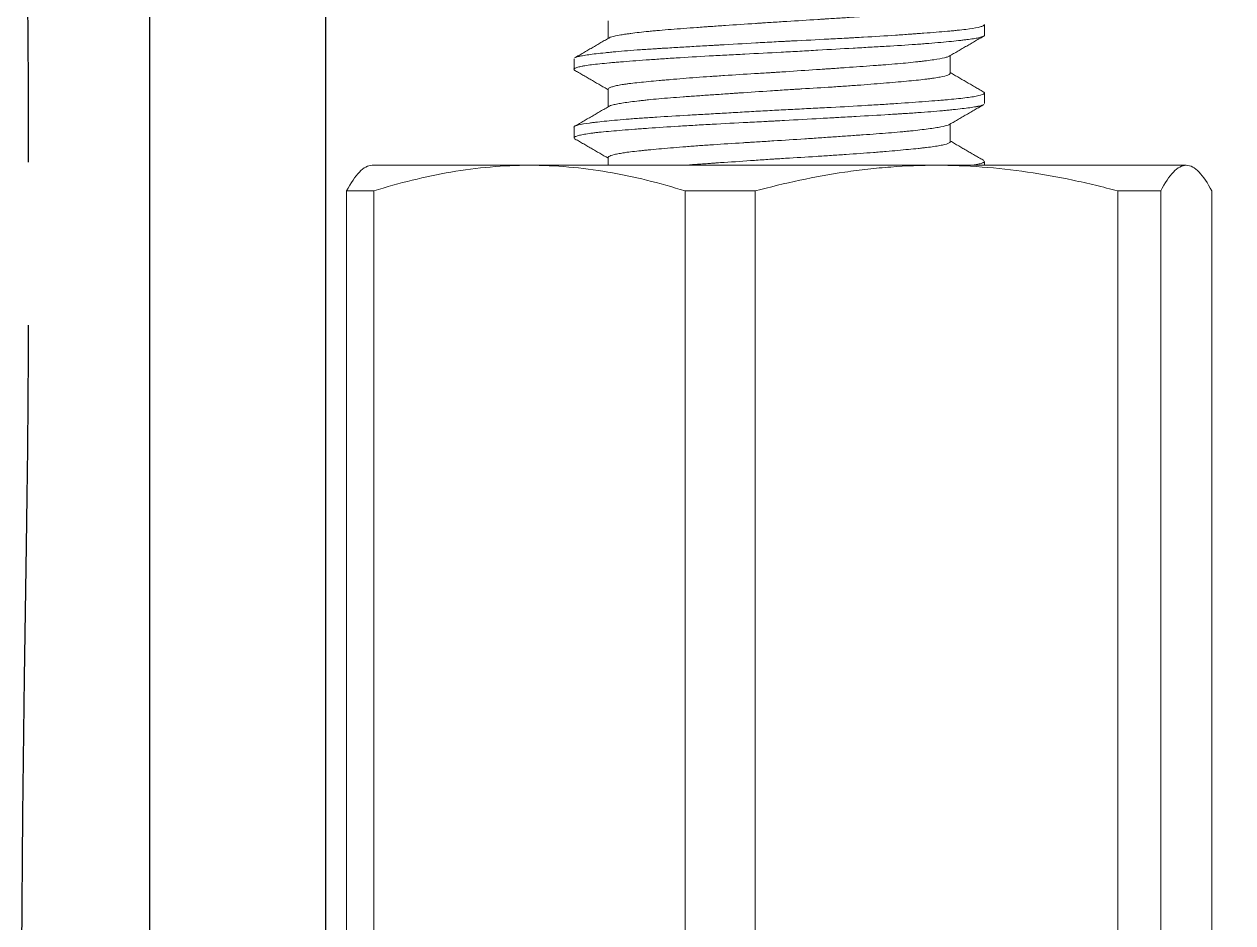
# Model space of a CAD drawing. Header units: millimetres. Extents: x 240 to 1080, y -29 to 565.
# Drawn here: x 375.44 to 393.1, y 162.47 to 175.6 of the extents above; entities that cross this region are included whole.
import ezdxf

# ---------------------------------------------------------------- set-up
doc = ezdxf.new("R2010")
doc.units = ezdxf.units.MM
doc.header["$LTSCALE"] = 0.75
doc.linetypes.add('CENTERX2', pattern=[101.6, 63.5, -12.7, 12.7, -12.7])
doc.layers.add('CENTER', color=1, linetype='CENTERX2')
doc.layers.add('DIM', color=3, linetype='Continuous')
doc.styles.get("Standard").update_dxf_attribs({"font": 'arial.ttf'})
doc.dimstyles.new('사본 ISO-25', dxfattribs={"dimtxt": 7, "dimasz": 7, "dimexe": 2.1, "dimexo": 2.1, "dimgap": 2, "dimtad": 1, "dimtih": 1, "dimtoh": 1, "dimdec": 1, "dimdsep": 46, "dimtxsty": 'Standard', "dimcen": 0, "dimclrd": 3, "dimclre": 3, "dimclrt": 4, "dimazin": 2, "dimtp": 0.1, "dimtm": 0.1, "dimtfac": 0.714286, "dimtdec": 1, "dimtmove": 0, "dimatfit": 3, "dimfxl": 1, "dimarcsym": 0})

msp = doc.modelspace()

# ---------------------------------------------------------------- linework, layer by layer
msp.add_line((377.273, 135.562), (377.273, 200.537))
at = {"color": 7, "linetype": 'Continuous', "lineweight": 18}
for p, q in [((383.973, 175.649), (383.973, 175.391)), ((389.473, 175.438), (389.473, 175.593)), ((383.473, 175.093), (383.473, 174.938)), ((388.973, 174.882), (388.973, 175.14)), ((383.973, 174.649), (383.973, 174.391)), ((389.473, 174.438), (389.473, 174.594)), ((383.473, 174.093), (383.473, 173.938)), ((388.973, 173.882), (388.973, 174.14)), ((392.421, 173.537), (380.524, 173.537)), ((383.973, 173.649), (383.973, 173.537)), ((389.473, 173.537), (389.473, 173.593)), ((380.15, 153.912), (380.15, 173.161)), ((380.546, 173.161), (380.15, 173.161)), ((380.546, 153.912), (380.546, 173.161)), ((386.122, 173.161), (385.097, 173.161)), ((385.097, 153.912), (385.097, 173.161)), ((386.122, 153.912), (386.122, 173.161)), ((392.048, 173.161), (391.42, 173.161)), ((391.42, 153.912), (391.42, 173.161)), ((392.048, 153.912), (392.048, 173.161)), ((392.795, 153.912), (392.795, 173.161))]:
    msp.add_line(p, q, dxfattribs=at)
for points, knots in [([(383.991, 175.401), (383.994, 175.403), (383.999, 175.405), (384.027, 175.416), (384.065, 175.425), (384.14, 175.439), (384.169, 175.444), (384.217, 175.452), (384.233, 175.454), (384.268, 175.459), (384.287, 175.461), (384.381, 175.474), (384.468, 175.484), (384.591, 175.496), (384.616, 175.499), (384.668, 175.504), (384.695, 175.506), (384.777, 175.514), (384.834, 175.518), (385.01, 175.532), (385.135, 175.541), (385.302, 175.553), (385.335, 175.556), (385.387, 175.559), (385.404, 175.56), (385.439, 175.563), (385.456, 175.564), (385.544, 175.57), (385.615, 175.575), (385.83, 175.59), (385.977, 175.6), (386.147, 175.611), (386.166, 175.612), (386.204, 175.615), (386.223, 175.616), (386.281, 175.62), (386.319, 175.622), (386.432, 175.63), (386.508, 175.635), (386.735, 175.649), (386.885, 175.658), (387.053, 175.669), (387.071, 175.67), (387.109, 175.672), (387.164, 175.676), (387.218, 175.679), (387.326, 175.686), (387.468, 175.696), (387.604, 175.705), (387.704, 175.713), (387.737, 175.715), (387.802, 175.72), (387.834, 175.723), (387.993, 175.735), (388.11, 175.745), (388.273, 175.76), (388.325, 175.765), (388.399, 175.772), (388.423, 175.774), (388.47, 175.779), (388.493, 175.781), (388.602, 175.793), (388.678, 175.802), (388.773, 175.816), (388.802, 175.821), (388.841, 175.829), (388.853, 175.831), (388.875, 175.836), (388.885, 175.839), (388.932, 175.851), (388.956, 175.861), (388.969, 175.874), (388.972, 175.877), (388.973, 175.881), (388.973, 175.882), (388.973, 175.882), (388.973, 175.882)], [0, 0, 0, 0, 0.012066, 0.012066, 0.072394, 0.072394, 0.102558, 0.102558, 0.11764, 0.11764, 0.132722, 0.132722, 0.193051, 0.193051, 0.208133, 0.208133, 0.223215, 0.223215, 0.253379, 0.253379, 0.313707, 0.313707, 0.328789, 0.328789, 0.33633, 0.33633, 0.343871, 0.343871, 0.374035, 0.374035, 0.434364, 0.434364, 0.441905, 0.441905, 0.449446, 0.449446, 0.464528, 0.464528, 0.494692, 0.494692, 0.55502, 0.55502, 0.562561, 0.562561, 0.570102, 0.585184, 0.585184, 0.615348, 0.645512, 0.645512, 0.660594, 0.660594, 0.675676, 0.675676, 0.736005, 0.736005, 0.766169, 0.766169, 0.781251, 0.781251, 0.796333, 0.796333, 0.856661, 0.856661, 0.886825, 0.886825, 0.901907, 0.901907, 0.916989, 0.916989, 0.977318, 0.977318, 0.9924, 0.999941, 0.999941, 1, 1, 1, 1]), ([(389.472, 175.436), (389.472, 175.435), (389.472, 175.433), (389.467, 175.427), (389.46, 175.422), (389.445, 175.416), (389.442, 175.415), (389.436, 175.413), (389.425, 175.41), (389.412, 175.406), (389.383, 175.399), (389.336, 175.39), (389.275, 175.381), (389.223, 175.374), (389.196, 175.371), (389.167, 175.367), (389.146, 175.365), (389.136, 175.363), (389.083, 175.357), (388.992, 175.347), (388.837, 175.332), (388.721, 175.323), (388.629, 175.315), (388.597, 175.313), (388.533, 175.308), (388.5, 175.306), (388.331, 175.294), (388.188, 175.285), (387.959, 175.272), (387.881, 175.267), (387.76, 175.26), (387.719, 175.258), (387.637, 175.253), (387.595, 175.251), (387.386, 175.239), (387.214, 175.229), (386.951, 175.214), (386.862, 175.209), (386.728, 175.201), (386.683, 175.199), (386.593, 175.194), (386.548, 175.191), (386.324, 175.179), (386.146, 175.17), (385.882, 175.157), (385.794, 175.152), (385.619, 175.143), (385.534, 175.139), (385.281, 175.125), (385.12, 175.115), (384.926, 175.103), (384.888, 175.1), (384.812, 175.096), (384.775, 175.093), (384.665, 175.085), (384.594, 175.081), (384.458, 175.071), (384.393, 175.066), (384.268, 175.056), (384.208, 175.052), (384.123, 175.045), (384.095, 175.043), (384.055, 175.039), (384.041, 175.038), (384.015, 175.036), (383.951, 175.03), (383.893, 175.024), (383.763, 175.011), (383.69, 175.001), (383.625, 174.99), (383.618, 174.989), (383.604, 174.987), (383.598, 174.985), (383.579, 174.982), (383.568, 174.979), (383.536, 174.972), (383.502, 174.962), (383.483, 174.952), (383.472, 174.942), (383.471, 174.937), (383.475, 174.931), (383.476, 174.93), (383.478, 174.928), (383.481, 174.926), (383.484, 174.923), (383.487, 174.922)], [0, 0, 0, 0, 0.009972, 0.009972, 0.037676, 0.037676, 0.044602, 0.044602, 0.051528, 0.06538, 0.06538, 0.093084, 0.120788, 0.120788, 0.13464, 0.141566, 0.141566, 0.148492, 0.148492, 0.176196, 0.2039, 0.231604, 0.231604, 0.245456, 0.245456, 0.259308, 0.259308, 0.314715, 0.314715, 0.342419, 0.342419, 0.356271, 0.356271, 0.370123, 0.370123, 0.425531, 0.425531, 0.453235, 0.453235, 0.467087, 0.467087, 0.480939, 0.480939, 0.536347, 0.536347, 0.56405, 0.56405, 0.591754, 0.591754, 0.647162, 0.647162, 0.661014, 0.661014, 0.674866, 0.674866, 0.70257, 0.70257, 0.730274, 0.730274, 0.757978, 0.757978, 0.77183, 0.77183, 0.778756, 0.778756, 0.785682, 0.813386, 0.813386, 0.868793, 0.868793, 0.875719, 0.875719, 0.882645, 0.882645, 0.896497, 0.896497, 0.924201, 0.951905, 0.951905, 0.979609, 0.979609, 0.986535, 0.986535, 0.993461, 1, 1, 1, 1]), ([(383.488, 175.11), (383.499, 175.115), (383.513, 175.12), (383.542, 175.127), (383.552, 175.129), (383.574, 175.134), (383.586, 175.136), (383.625, 175.143), (383.655, 175.148), (383.754, 175.162), (383.835, 175.171), (383.955, 175.184), (383.98, 175.186), (384.031, 175.191), (384.058, 175.194), (384.139, 175.201), (384.196, 175.206), (384.316, 175.216), (384.379, 175.221), (384.511, 175.23), (384.58, 175.234), (384.67, 175.24), (384.688, 175.241), (384.724, 175.244), (384.779, 175.247), (384.835, 175.25), (384.949, 175.257), (385.104, 175.266), (385.267, 175.276), (385.391, 175.283), (385.454, 175.286), (385.539, 175.291), (385.583, 175.294), (385.777, 175.305), (385.952, 175.315), (386.218, 175.33), (386.307, 175.335), (386.441, 175.342), (386.486, 175.345), (386.554, 175.348), (386.577, 175.349), (386.622, 175.352), (386.644, 175.353), (386.846, 175.363), (387.023, 175.372), (387.283, 175.386), (387.368, 175.39), (387.475, 175.396), (387.496, 175.397), (387.538, 175.399), (387.559, 175.401), (387.622, 175.404), (387.664, 175.407), (387.868, 175.418), (388.024, 175.428), (388.245, 175.443), (388.316, 175.448), (388.403, 175.454), (388.42, 175.456), (388.454, 175.458), (388.505, 175.462), (388.554, 175.465), (388.713, 175.477), (388.828, 175.486), (388.956, 175.498), (388.993, 175.501), (389.029, 175.504), (389.052, 175.507), (389.064, 175.508), (389.12, 175.514), (389.161, 175.518), (389.273, 175.532), (389.333, 175.542), (389.389, 175.554), (389.399, 175.557), (389.418, 175.562), (389.426, 175.564), (389.448, 175.572), (389.458, 175.577), (389.47, 175.586), (389.473, 175.59), (389.473, 175.594)], [0, 0, 0, 0, 0.032547, 0.032547, 0.047287, 0.047287, 0.062028, 0.062028, 0.091509, 0.091509, 0.150471, 0.150471, 0.165211, 0.165211, 0.179952, 0.179952, 0.209433, 0.209433, 0.238914, 0.238914, 0.268395, 0.268395, 0.275766, 0.275766, 0.283136, 0.297876, 0.297876, 0.327357, 0.356839, 0.356839, 0.371579, 0.378949, 0.38632, 0.38632, 0.445282, 0.445282, 0.474763, 0.474763, 0.489503, 0.489503, 0.496874, 0.496874, 0.504244, 0.504244, 0.563206, 0.563206, 0.592687, 0.592687, 0.600058, 0.600058, 0.607428, 0.607428, 0.622168, 0.622168, 0.681131, 0.681131, 0.710612, 0.710612, 0.717982, 0.717982, 0.725352, 0.740093, 0.740093, 0.799055, 0.799055, 0.813796, 0.821166, 0.821166, 0.828536, 0.828536, 0.858017, 0.858017, 0.916979, 0.916979, 0.93172, 0.93172, 0.94646, 0.94646, 0.975942, 0.975942, 1, 1, 1, 1]), ([(388.96, 175.133), (388.954, 175.129), (388.946, 175.126), (388.923, 175.118), (388.907, 175.113), (388.847, 175.099), (388.795, 175.089), (388.698, 175.075), (388.663, 175.07), (388.605, 175.063), (388.585, 175.06), (388.543, 175.055), (388.521, 175.053), (388.41, 175.04), (388.311, 175.03), (388.148, 175.016), (388.091, 175.011), (388.002, 175.004), (387.972, 175.002), (387.91, 174.997), (387.878, 174.995), (387.72, 174.983), (387.587, 174.974), (387.379, 174.96), (387.308, 174.955), (387.217, 174.948), (387.199, 174.947), (387.163, 174.945), (387.108, 174.941), (387.053, 174.937), (386.868, 174.925), (386.719, 174.915), (386.53, 174.902), (386.473, 174.899), (386.416, 174.895), (386.378, 174.893), (386.359, 174.891), (386.264, 174.886), (386.188, 174.881), (385.964, 174.867), (385.818, 174.858), (385.638, 174.846), (385.603, 174.844), (385.549, 174.84), (385.532, 174.839), (385.496, 174.837), (385.479, 174.835), (385.392, 174.829), (385.325, 174.825), (385.127, 174.81), (385.002, 174.8), (384.856, 174.787), (384.827, 174.785), (384.77, 174.78), (384.742, 174.777), (384.662, 174.77), (384.61, 174.765), (384.465, 174.751), (384.378, 174.742), (384.283, 174.731), (384.265, 174.728), (384.231, 174.723), (384.214, 174.721), (384.167, 174.714), (384.111, 174.704), (384.067, 174.694), (384.039, 174.687), (384.031, 174.684), (384.016, 174.679), (384.009, 174.677), (383.982, 174.665), (383.972, 174.657), (383.973, 174.648)], [0, 0, 0, 0, 0.023616, 0.023616, 0.053435, 0.053435, 0.113072, 0.113072, 0.142891, 0.142891, 0.1578, 0.1578, 0.172709, 0.172709, 0.232347, 0.232347, 0.262166, 0.262166, 0.277075, 0.277075, 0.291984, 0.291984, 0.351622, 0.351622, 0.38144, 0.38144, 0.388895, 0.388895, 0.39635, 0.411259, 0.411259, 0.470896, 0.470896, 0.485806, 0.493261, 0.493261, 0.500715, 0.500715, 0.530534, 0.530534, 0.590171, 0.590171, 0.605081, 0.605081, 0.612535, 0.612535, 0.61999, 0.61999, 0.649809, 0.649809, 0.709446, 0.709446, 0.724356, 0.724356, 0.739265, 0.739265, 0.769084, 0.769084, 0.828721, 0.828721, 0.84363, 0.84363, 0.85854, 0.85854, 0.888358, 0.918177, 0.918177, 0.933086, 0.933086, 0.947996, 0.947996, 1, 1, 1, 1]), ([(383.984, 174.397), (383.995, 174.405), (384.016, 174.412), (384.056, 174.422), (384.066, 174.425), (384.088, 174.429), (384.1, 174.432), (384.137, 174.439), (384.166, 174.444), (384.26, 174.458), (384.334, 174.468), (384.443, 174.481), (384.466, 174.483), (384.513, 174.488), (384.536, 174.491), (384.61, 174.498), (384.661, 174.503), (384.823, 174.518), (384.94, 174.527), (385.098, 174.539), (385.13, 174.541), (385.195, 174.546), (385.228, 174.548), (385.327, 174.555), (385.463, 174.564), (385.604, 174.574), (385.712, 174.582), (385.766, 174.585), (385.822, 174.589), (385.859, 174.592), (385.877, 174.593), (386.045, 174.604), (386.195, 174.614), (386.421, 174.629), (386.497, 174.634), (386.611, 174.641), (386.649, 174.644), (386.706, 174.647), (386.725, 174.648), (386.763, 174.651), (386.782, 174.652), (386.952, 174.662), (387.1, 174.671), (387.316, 174.685), (387.387, 174.69), (387.492, 174.697), (387.527, 174.7), (387.596, 174.705), (387.63, 174.707), (387.797, 174.72), (387.923, 174.73), (388.1, 174.745), (388.157, 174.75), (388.267, 174.759), (388.319, 174.764), (388.467, 174.778), (388.555, 174.787), (388.651, 174.799), (388.669, 174.802), (388.705, 174.806), (388.722, 174.809), (388.77, 174.816), (388.799, 174.821), (388.876, 174.835), (388.914, 174.845), (388.945, 174.858), (388.951, 174.861), (388.96, 174.866), (388.963, 174.868), (388.97, 174.875), (388.972, 174.878), (388.973, 174.882)], [0, 0, 0, 0, 0.04933, 0.04933, 0.064296, 0.064296, 0.079263, 0.079263, 0.109196, 0.109196, 0.169062, 0.169062, 0.184028, 0.184028, 0.198995, 0.198995, 0.228928, 0.228928, 0.288794, 0.288794, 0.30376, 0.30376, 0.318726, 0.318726, 0.348659, 0.378592, 0.378592, 0.393559, 0.401042, 0.401042, 0.408525, 0.408525, 0.468391, 0.468391, 0.498324, 0.498324, 0.513291, 0.513291, 0.520774, 0.520774, 0.528257, 0.528257, 0.588123, 0.588123, 0.618056, 0.618056, 0.633022, 0.633022, 0.647989, 0.647989, 0.707855, 0.707855, 0.737788, 0.737788, 0.767721, 0.767721, 0.827587, 0.827587, 0.842553, 0.842553, 0.85752, 0.85752, 0.887453, 0.887453, 0.947318, 0.947318, 0.962285, 0.962285, 0.977251, 0.977251, 1, 1, 1, 1]), ([(383.473, 174.094), (383.472, 174.096), (383.473, 174.097), (383.476, 174.102), (383.48, 174.105), (383.486, 174.109), (383.491, 174.111), (383.493, 174.112), (383.507, 174.118), (383.522, 174.122), (383.579, 174.136), (383.633, 174.145), (383.719, 174.157), (383.737, 174.159), (383.766, 174.163), (383.775, 174.164), (383.796, 174.166), (383.847, 174.172), (383.903, 174.178), (384.048, 174.193), (384.158, 174.203), (384.296, 174.214), (384.312, 174.215), (384.343, 174.218), (384.359, 174.219), (384.408, 174.223), (384.441, 174.225), (384.541, 174.232), (384.61, 174.236), (384.825, 174.25), (384.977, 174.259), (385.179, 174.271), (385.22, 174.273), (385.303, 174.278), (385.344, 174.28), (385.469, 174.287), (385.638, 174.297), (385.812, 174.307), (385.944, 174.314), (385.988, 174.317), (386.077, 174.322), (386.121, 174.325), (386.256, 174.332), (386.346, 174.337), (386.525, 174.347), (386.614, 174.351), (386.792, 174.36), (386.88, 174.365), (387.013, 174.372), (387.057, 174.374), (387.145, 174.378), (387.189, 174.381), (387.407, 174.392), (387.575, 174.401), (387.818, 174.416), (387.897, 174.42), (388.014, 174.428), (388.052, 174.43), (388.129, 174.435), (388.166, 174.438), (388.349, 174.45), (388.485, 174.46), (388.673, 174.474), (388.733, 174.479), (388.819, 174.486), (388.847, 174.488), (388.901, 174.493), (388.927, 174.495), (389.053, 174.506), (389.14, 174.515), (389.249, 174.53), (389.282, 174.534), (389.326, 174.542), (389.34, 174.544), (389.365, 174.549), (389.376, 174.552), (389.429, 174.564), (389.456, 174.574), (389.47, 174.586), (389.471, 174.589), (389.473, 174.594), (389.473, 174.596), (389.47, 174.601), (389.467, 174.604), (389.463, 174.606)], [0, 0, 0, 0, 0.01112, 0.01112, 0.025021, 0.031972, 0.031972, 0.038923, 0.038923, 0.066725, 0.066725, 0.12233, 0.12233, 0.136231, 0.136231, 0.143182, 0.143182, 0.150133, 0.177935, 0.177935, 0.23354, 0.23354, 0.240491, 0.240491, 0.247441, 0.247441, 0.261343, 0.261343, 0.289145, 0.289145, 0.34475, 0.34475, 0.358652, 0.358652, 0.372553, 0.372553, 0.400355, 0.428158, 0.428158, 0.442059, 0.442059, 0.45596, 0.45596, 0.483763, 0.483763, 0.511565, 0.511565, 0.539368, 0.539368, 0.553269, 0.553269, 0.56717, 0.56717, 0.622775, 0.622775, 0.650578, 0.650578, 0.664479, 0.664479, 0.67838, 0.67838, 0.733985, 0.733985, 0.761788, 0.761788, 0.775689, 0.775689, 0.78959, 0.78959, 0.845195, 0.845195, 0.872998, 0.872998, 0.886899, 0.886899, 0.9008, 0.9008, 0.956406, 0.956406, 0.970307, 0.970307, 0.984208, 0.984208, 1, 1, 1, 1]), ([(389.455, 174.421), (389.455, 174.42), (389.444, 174.416), (389.43, 174.411), (389.403, 174.404), (389.388, 174.401), (389.37, 174.397), (389.358, 174.395), (389.352, 174.394), (389.294, 174.383), (389.227, 174.374), (389.106, 174.36), (389.062, 174.355), (388.99, 174.347), (388.965, 174.345), (388.927, 174.341), (388.914, 174.34), (388.887, 174.337), (388.82, 174.331), (388.749, 174.325), (388.628, 174.315), (388.565, 174.311), (388.434, 174.301), (388.365, 174.297), (388.276, 174.291), (388.258, 174.29), (388.221, 174.288), (388.203, 174.286), (388.147, 174.283), (388.11, 174.281), (387.92, 174.269), (387.761, 174.26), (387.513, 174.246), (387.428, 174.241), (387.32, 174.235), (387.299, 174.234), (387.255, 174.231), (387.19, 174.227), (387.124, 174.224), (386.905, 174.211), (386.728, 174.201), (386.505, 174.189), (386.46, 174.187), (386.392, 174.183), (386.37, 174.182), (386.325, 174.18), (386.302, 174.178), (386.19, 174.173), (386.1, 174.168), (385.836, 174.155), (385.662, 174.146), (385.451, 174.134), (385.409, 174.132), (385.325, 174.127), (385.283, 174.125), (385.16, 174.117), (385.08, 174.113), (384.847, 174.098), (384.699, 174.088), (384.526, 174.076), (384.492, 174.073), (384.425, 174.068), (384.393, 174.066), (384.297, 174.059), (384.236, 174.054), (384.064, 174.04), (383.961, 174.031), (383.849, 174.02), (383.827, 174.018), (383.786, 174.013), (383.766, 174.011), (383.71, 174.003), (383.643, 173.994), (383.564, 173.979), (383.527, 173.969), (383.498, 173.959), (383.487, 173.954), (383.475, 173.945), (383.472, 173.941), (383.473, 173.937)], [0, 0, 0, 0, 0.001886, 0.031368, 0.031368, 0.046108, 0.053478, 0.053478, 0.060849, 0.060849, 0.119811, 0.119811, 0.149292, 0.149292, 0.164033, 0.164033, 0.171403, 0.171403, 0.178773, 0.208254, 0.208254, 0.237736, 0.237736, 0.267217, 0.267217, 0.274587, 0.274587, 0.281957, 0.281957, 0.296698, 0.296698, 0.35566, 0.35566, 0.385141, 0.385141, 0.392512, 0.392512, 0.399882, 0.414623, 0.414623, 0.473585, 0.473585, 0.488325, 0.488325, 0.495696, 0.495696, 0.503066, 0.503066, 0.532547, 0.532547, 0.591509, 0.591509, 0.60625, 0.60625, 0.620991, 0.620991, 0.650472, 0.650472, 0.709434, 0.709434, 0.724175, 0.724175, 0.738915, 0.738915, 0.768396, 0.768396, 0.827359, 0.827359, 0.842099, 0.842099, 0.85684, 0.85684, 0.886321, 0.915802, 0.945283, 0.945283, 0.974764, 0.974764, 1, 1, 1, 1]), ([(388.955, 174.13), (388.952, 174.128), (388.948, 174.127), (388.921, 174.116), (388.885, 174.107), (388.824, 174.095), (388.811, 174.093), (388.782, 174.088), (388.768, 174.086), (388.721, 174.078), (388.686, 174.073), (388.575, 174.059), (388.49, 174.049), (388.368, 174.036), (388.343, 174.034), (388.292, 174.029), (388.265, 174.026), (388.185, 174.019), (388.129, 174.014), (387.955, 174), (387.831, 173.991), (387.665, 173.979), (387.632, 173.977), (387.564, 173.972), (387.53, 173.97), (387.426, 173.963), (387.286, 173.953), (387.141, 173.943), (387.031, 173.936), (386.994, 173.933), (386.92, 173.928), (386.882, 173.926), (386.694, 173.913), (386.543, 173.903), (386.317, 173.889), (386.242, 173.884), (386.129, 173.877), (386.092, 173.875), (386.035, 173.871), (386.017, 173.87), (385.979, 173.868), (385.961, 173.867), (385.793, 173.856), (385.65, 173.847), (385.441, 173.833), (385.356, 173.827), (385.272, 173.821), (385.239, 173.818), (385.222, 173.817), (385.173, 173.813), (385.141, 173.811), (384.982, 173.798), (384.864, 173.788), (384.699, 173.774), (384.647, 173.769), (384.584, 173.763), (384.571, 173.762), (384.547, 173.759), (384.51, 173.756), (384.476, 173.752), (384.365, 173.741), (384.287, 173.732), (384.205, 173.72), (384.189, 173.717), (384.159, 173.712), (384.145, 173.71), (384.105, 173.703), (384.082, 173.698), (384.022, 173.683), (383.995, 173.673), (383.979, 173.66), (383.976, 173.658), (383.973, 173.653), (383.972, 173.65), (383.973, 173.648)], [0, 0, 0, 0, 0.010556, 0.010556, 0.070537, 0.070537, 0.085532, 0.085532, 0.100527, 0.100527, 0.130518, 0.130518, 0.190499, 0.190499, 0.205494, 0.205494, 0.220489, 0.220489, 0.250479, 0.250479, 0.31046, 0.31046, 0.325455, 0.325455, 0.34045, 0.34045, 0.370441, 0.400431, 0.400431, 0.415426, 0.415426, 0.430422, 0.430422, 0.490402, 0.490402, 0.520393, 0.520393, 0.535388, 0.535388, 0.542886, 0.542886, 0.550383, 0.550383, 0.610364, 0.610364, 0.640354, 0.647852, 0.647852, 0.655349, 0.655349, 0.670345, 0.670345, 0.730325, 0.730325, 0.760316, 0.760316, 0.767813, 0.767813, 0.775311, 0.790306, 0.790306, 0.850287, 0.850287, 0.865282, 0.865282, 0.880277, 0.880277, 0.910268, 0.910268, 0.970248, 0.970248, 0.985244, 0.985244, 1, 1, 1, 1]), ([(385.072, 173.537), (385.13, 173.541), (385.19, 173.545), (385.317, 173.554), (385.402, 173.56), (385.49, 173.566), (385.525, 173.569), (385.543, 173.57), (385.596, 173.574), (385.632, 173.576), (385.812, 173.588), (385.959, 173.598), (386.184, 173.614), (386.259, 173.619), (386.355, 173.625), (386.374, 173.626), (386.412, 173.629), (386.431, 173.63), (386.489, 173.633), (386.527, 173.636), (386.716, 173.648), (386.866, 173.657), (387.051, 173.668), (387.088, 173.671), (387.162, 173.675), (387.199, 173.678), (387.308, 173.685), (387.379, 173.69), (387.588, 173.704), (387.722, 173.714), (387.881, 173.726), (387.912, 173.729), (387.974, 173.734), (388.004, 173.737), (388.093, 173.744), (388.15, 173.749), (388.314, 173.764), (388.413, 173.773), (388.525, 173.785), (388.546, 173.787), (388.588, 173.792), (388.608, 173.794), (388.666, 173.801), (388.737, 173.81), (388.795, 173.82), (388.834, 173.827), (388.846, 173.83), (388.869, 173.835), (388.88, 173.837), (388.929, 173.85), (388.954, 173.86), (388.97, 173.874), (388.972, 173.878), (388.973, 173.882)], [0.2846428, 0.2846428, 0.2846428, 0.2846428, 0.3126218, 0.3126218, 0.3427278, 0.3502543, 0.3502543, 0.3577808, 0.3577808, 0.3728338, 0.3728338, 0.4330458, 0.4330458, 0.4631519, 0.4631519, 0.4706784, 0.4706784, 0.4782049, 0.4782049, 0.4932579, 0.4932579, 0.5534699, 0.5534699, 0.5685229, 0.5685229, 0.5835759, 0.5835759, 0.6136819, 0.6136819, 0.6738939, 0.6738939, 0.6889469, 0.6889469, 0.7039999, 0.7039999, 0.7341059, 0.7341059, 0.794318, 0.794318, 0.809371, 0.809371, 0.824424, 0.824424, 0.85453, 0.884636, 0.884636, 0.899689, 0.899689, 0.914742, 0.914742, 0.974954, 0.974954, 1, 1, 1, 1]), ([(380.15, 173.161), (380.212, 173.279), (380.274, 173.373), (380.367, 173.47), (380.398, 173.495), (380.461, 173.528), (380.492, 173.537), (380.524, 173.537)], [0, 0, 0, 0, 0.5, 0.5, 0.75, 0.75, 1, 1, 1, 1]), ([(382.822, 173.537), (382.631, 173.537), (382.44, 173.528), (382.056, 173.495), (381.865, 173.47), (381.295, 173.373), (380.919, 173.278), (380.546, 173.161)], [0, 0, 0, 0, 0.25, 0.25, 0.5, 0.5, 1, 1, 1, 1]), ([(385.097, 173.161), (384.722, 173.279), (384.346, 173.373), (383.777, 173.47), (383.587, 173.495), (383.205, 173.528), (383.014, 173.537), (382.822, 173.537)], [0, 0, 0, 0, 0.5, 0.5, 0.75, 0.75, 1, 1, 1, 1]), ([(388.771, 173.537), (388.549, 173.537), (388.326, 173.528), (387.991, 173.503), (387.88, 173.493), (387.712, 173.474), (387.656, 173.467), (387.545, 173.453), (387.044, 173.384), (386.553, 173.277), (386.122, 173.161)], [0, 0, 0, 0, 0.25, 0.25, 0.375, 0.375, 0.4375, 0.4375, 0.5, 1, 1, 1, 1]), ([(391.42, 173.161), (391.311, 173.191), (391.148, 173.232), (390.983, 173.271), (390.874, 173.296), (390.818, 173.308), (390.543, 173.366), (390.322, 173.406), (389.88, 173.47), (389.659, 173.495), (389.215, 173.528), (388.993, 173.537), (388.771, 173.537)], [0, 0, 0, 0, 0.125, 0.1875, 0.1875, 0.25, 0.25, 0.5, 0.5, 0.75, 0.75, 1, 1, 1, 1]), ([(389.295, 173.537), (389.335, 173.543), (389.368, 173.549), (389.415, 173.561), (389.432, 173.566), (389.447, 173.572), (389.45, 173.574), (389.455, 173.576), (389.462, 173.58), (389.467, 173.584), (389.471, 173.589), (389.472, 173.591), (389.473, 173.594)], [0.8021387, 0.8021387, 0.8021387, 0.8021387, 0.8700665, 0.8700665, 0.9214645, 0.9214645, 0.9343141, 0.9343141, 0.9471636, 0.9728626, 0.9728626, 1, 1, 1, 1]), ([(392.421, 173.537), (392.39, 173.537), (392.359, 173.528), (392.296, 173.495), (392.265, 173.47), (392.171, 173.373), (392.11, 173.278), (392.048, 173.161)], [0, 0, 0, 0, 0.25, 0.25, 0.5, 0.5, 1, 1, 1, 1]), ([(392.795, 173.161), (392.733, 173.279), (392.671, 173.373), (392.578, 173.47), (392.547, 173.495), (392.484, 173.528), (392.453, 173.537), (392.421, 173.537)], [0, 0, 0, 0, 0.5, 0.5, 0.75, 0.75, 1, 1, 1, 1])]:
    msp.add_open_spline(points, degree=3, knots=knots, dxfattribs=at)
for points in [[(388.956, 175.131), (389.213, 175.28), (389.471, 175.429)], [(383.996, 175.405), (383.739, 175.255), (383.482, 175.106)], [(383.479, 174.927), (383.726, 174.784), (383.973, 174.64)], [(389.469, 174.602), (389.221, 174.747), (388.973, 174.891)], [(383.989, 174.401), (383.732, 174.251), (383.475, 174.102)], [(388.95, 174.127), (389.207, 174.276), (389.464, 174.425)], [(383.475, 173.929), (383.724, 173.785), (383.973, 173.64)], [(389.464, 173.606), (389.218, 173.748), (388.973, 173.891)]]:
    msp.add_open_spline(points, degree=2, dxfattribs=at)
at = {"layer": 'CENTER', "ltscale": 0.25}
msp.add_spline([(425.699, 167.322, 0), (420.892, 183.889, 0), (408.913, 187.062, 0), (396.301, 142.73, 0), (382.608, 140.959, 0), (375.473, 167.981), (375.473, 178.537)], degree=3, dxfattribs=at)

# ---------------------------------------------------------------- leaders
at = {"layer": 'DIM'}
msp.add_leader([(379.842, 231.059), (379.842, 115.103), (405.638, 115.103)], dimstyle='사본 ISO-25', override={"dimasz": 4, "dimgap": 2, "dimtad": 0, "dimldrblk": 'Dot'}, dxfattribs=at)

doc.saveas('drawing.dxf')
